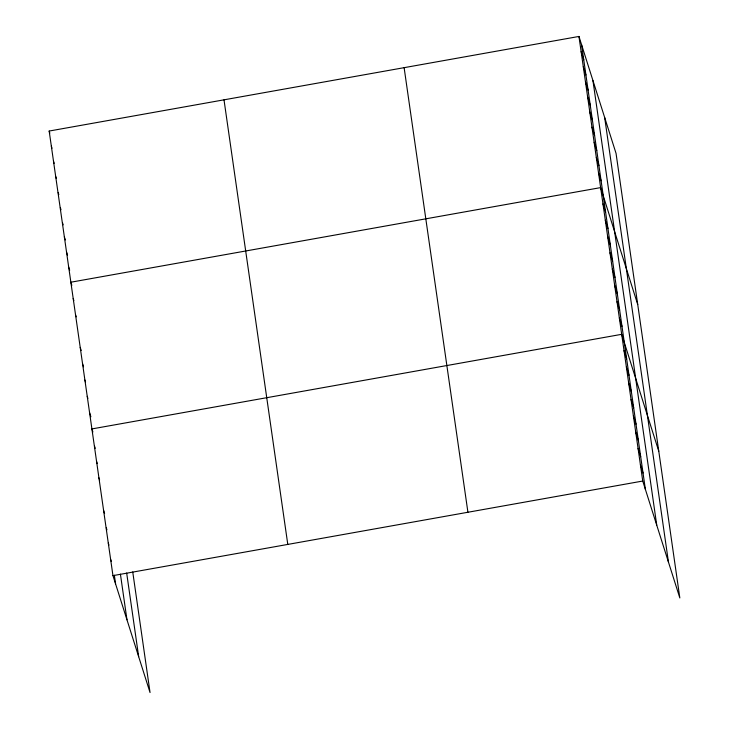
<?xml version="1.0" encoding="UTF-8"?>
<svg xmlns="http://www.w3.org/2000/svg" width="729" height="729" viewBox="0 0 729 729"><rect width="100%" height="100%" fill="white"/><g stroke="black" fill="none" stroke-linecap="round" stroke-linejoin="round"><path stroke-width="1.09" d="M132.742 571.919L150.046 692.55L112.959 575.637L49.171 131.047L578.954 36.45L616.041 153.363L679.829 597.953L642.741 481.04L578.954 36.45M112.959 575.637L642.741 481.04M581.122 51.568L583.756 59.86M583.291 66.685L585.925 74.978M585.46 81.794L588.093 90.095M587.629 96.911L590.262 105.213M589.797 112.029L592.431 120.331M591.966 127.147L594.6 135.439M594.135 142.264L596.769 150.557M596.304 157.373L598.937 165.674M598.473 172.491L601.106 180.792M637.729 304.522L600.641 187.608L70.859 282.214L71.843 285.321M602.983 203.91L605.608 212.212M605.316 220.213L607.95 228.514M607.658 236.515L610.291 244.807M610 252.817L612.624 261.11M612.333 269.119L614.966 277.412M614.675 285.422L617.308 293.714M617.016 301.715L619.641 310.016M619.349 318.017L621.983 326.319M658.779 451.233L621.691 334.319L91.909 428.925L92.893 432.033M624.033 350.622L626.658 358.923M626.366 366.924L628.999 375.225M628.708 383.226L631.341 391.528M631.05 399.528L633.683 407.83M633.383 415.831L636.016 424.132M635.724 432.133L638.358 440.425M638.066 448.435L640.7 456.728M640.399 464.738L643.033 473.03M49.171 131.047L49.827 133.125M51.34 146.165L51.996 148.242M53.509 161.282L54.165 163.36M55.677 176.4L56.333 178.477M58.174 192.556L58.83 194.625M60.343 207.665L60.999 209.742M62.512 222.782L63.168 224.86M64.352 236.861L65.337 239.978M66.521 251.979L67.505 255.086M68.69 267.096L69.674 270.204M73.201 298.507L73.857 300.585M75.534 314.81L76.199 316.887M80.217 347.414L81.201 350.531M82.55 363.716L83.543 366.833M84.892 380.019L85.548 382.096M87.234 396.321L87.89 398.399M89.567 412.623L90.888 416.769M94.579 446.257L95.235 448.335M96.593 461.53L97.249 463.598M98.925 477.823L99.581 479.901M103.609 510.428L104.593 513.544M106.27 527.769L106.935 529.846M108.284 543.032L108.94 545.11M110.626 559.334L111.282 561.412M604.669 117.524L668.457 562.105M592.95 80.591L656.747 525.181M581.587 44.751L645.375 489.332M404.121 67.669L467.918 512.25M224.003 99.837L287.791 544.417M126.673 573.03L138.674 656.711M120.413 574.133L126.964 619.778M114.344 575.245L115.592 583.938"/></g></svg>
